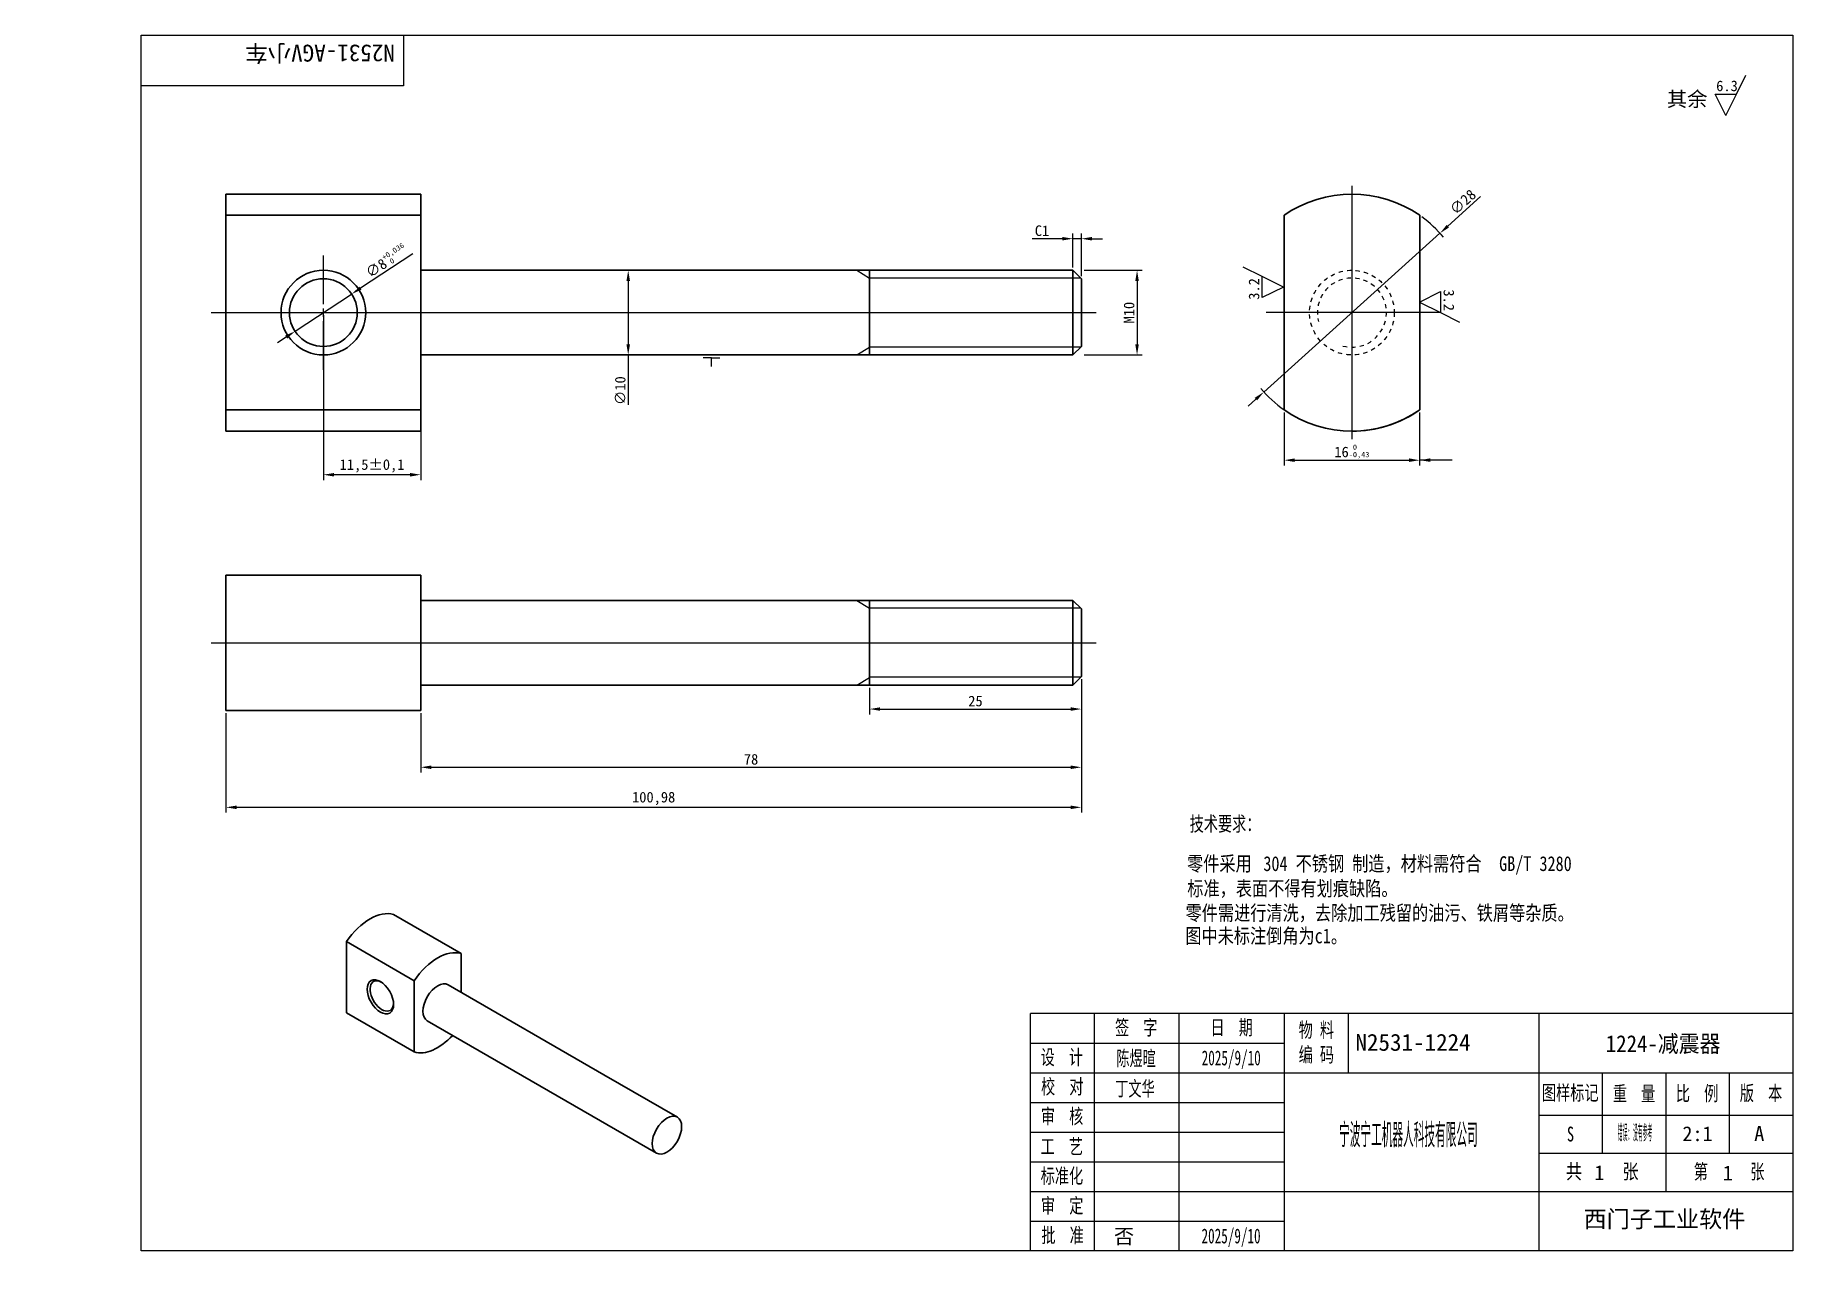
# Model space of a CAD drawing. Header units: millimetres. Extents: x 0 to 415, y 0 to 292.
import ezdxf
from ezdxf import colors
from ezdxf.entities.mleader import LeaderData, LeaderLine
from ezdxf.lldxf.tags import DXFTag
from ezdxf.math import Vec2, Vec3

# ---------------------------------------------------------------- set-up
doc = ezdxf.new("R2010")
doc.units = ezdxf.units.MM
doc.linetypes.add('JIS_02_1.0', pattern=[2, 1, -1])
for name, color, linetype in [('1224-减震器', 7, 'Continuous'), ('Default', 7, 'Continuous'), ('图框', 7, 'Continuous'), ('标注', 7, 'Continuous')]:
    doc.layers.add(name, color=color, linetype=linetype)
doc.styles.add('MtXpl_', font='SimSun.ttf')
doc.styles.add('SEACAD_Arial', font='arial.ttf', dxfattribs={"width": 0.8})
tags = doc.linetypes.add('CENTER2', pattern=[28.575, 19.05, -3.175, 3.175, -3.175]).pattern_tags.tags
tags[10:11] = [DXFTag(74, 4), DXFTag(75, 0), DXFTag(340, '0'), DXFTag(46, 0.0), DXFTag(50, 0.0), DXFTag(44, 0.0), DXFTag(45, 0.0)]
tags[8:9] = [DXFTag(74, 4), DXFTag(75, 0), DXFTag(340, '0'), DXFTag(46, 0.0), DXFTag(50, 0.0), DXFTag(44, 0.0), DXFTag(45, 0.0)]
tags[6:7] = [DXFTag(74, 4), DXFTag(75, 0), DXFTag(340, '0'), DXFTag(46, 0.0), DXFTag(50, 0.0), DXFTag(44, 0.0), DXFTag(45, 0.0)]
tags[4:5] = [DXFTag(74, 4), DXFTag(75, 0), DXFTag(340, '0'), DXFTag(46, 0.0), DXFTag(50, 0.0), DXFTag(44, 0.0), DXFTag(45, 0.0)]
doc.dimstyles.new('ISO-25', dxfattribs={"dimtxt": 2.5, "dimasz": 2.5, "dimexe": 1.25, "dimexo": 0.625, "dimtad": 1, "dimlfac": 0.5, "dimtxsty": 'Standard', "dimcen": 2.5, "dimadec": 0, "dimazin": 0, "dimtfac": 1, "dimtmove": 0, "dimatfit": 3, "dimfxl": 1, "dimarcsym": 0})

# ---------------------------------------------------------------- blocks, each defined once
blk = doc.blocks.new('SE2')
at = {"lineweight": 30}
for p, q in [((98.66, 16.81), (96.66, 18.81)), ((96.66, 18.81), (116.66, 18.81)), ((114.66, 16.81), (116.66, 18.81))]:
    blk.add_line(p, q, dxfattribs=at)
at = {"layer": '1224-减震器', "color": 7, "linetype": 'Continuous', "lineweight": 30}
for p, q in [((90.66, 218.78), (90.66, 172.78)), ((90.66, 218.78), (122.66, 218.78)), ((122.66, 218.78), (122.66, 172.78)), ((90.66, 172.78), (122.66, 172.78)), ((96.66, 172.78), (96.66, 66.81)), ((116.66, 66.81), (116.66, 172.78)), ((96.66, 66.81), (96.66, 18.81)), ((116.66, 66.81), (96.66, 66.81)), ((116.66, 18.81), (116.66, 66.81)), ((98.66, 16.81), (114.66, 16.81))]:
    blk.add_line(p, q, dxfattribs=at)
at = {"layer": '1224-减震器', "color": 7, "linetype": 'Continuous', "lineweight": 20}
for p, q in [((98.5, 16.97), (98.5, 66.81)), ((114.82, 16.97), (114.82, 66.81))]:
    blk.add_line(p, q, dxfattribs=at)
blk = doc.blocks.new('SE3')
at = {"layer": '1224-减震器', "color": 7, "linetype": 'Continuous', "lineweight": 30}
for p, q in [((170.93, 204.79), (203.46, 186.01)), ((148.31, 191.73), (180.83, 172.95)), ((148.31, 191.73), (148.31, 157.44)), ((203.46, 186.01), (203.46, 167.35)), ((180.83, 138.66), (180.83, 172.95)), ((272.08, 127.73), (197.15, 171)), ((148.31, 157.44), (180.83, 138.66)), ((187.15, 153.68), (262.08, 110.41)), ((307.43, 107.32), (272.08, 127.73)), ((262.08, 110.41), (297.43, 90))]:
    blk.add_line(p, q, dxfattribs=at)
for centre, major_axis, start_param, end_param in [((159.62, 181.12), (13.2, 22.86), 0.134321, 1.436475), ((192.15, 162.34), (13.2, 22.86), 0.134321, 1.436475), ((165.28, 165.6), (4, -6.93), 2.41689, 6.283185), ((192.15, 162.34), (-5, -8.66), 3.141593, 6.283185), ((165.28, 165.6), (4, -6.93), 0, 0.724702), ((192.15, 162.34), (-13.2, -22.86), 0.134321, 1.182322)]:
    blk.add_ellipse(centre, major_axis=major_axis, ratio=0.57735, start_param=start_param, end_param=end_param, dxfattribs=at)
for centre, major_axis in [((164.57, 165.19), (-4.5, 7.79)), ((302.43, 98.66), (5, 8.66))]:
    blk.add_ellipse(centre, major_axis=major_axis, ratio=0.57735, dxfattribs=at)
blk = doc.blocks.new('_DOT')
at = {"color": 0}
blk.add_line((0, 0), (-1, 0), dxfattribs=at)
at = {"color": 0, "const_width": 0.333}
blk.add_lwpolyline([(-0.1665, 0, 1), (0.1665, 0, 1)], format="xyb", close=True, dxfattribs=at)
blk = doc.blocks.new('*D23')
at = {"color": 0, "lineweight": -2, "transparency": 16777216}
for p, q in [((197.01, 137.91), (197.01, 131.63)), ((247.01, 137.91), (247.01, 131.63)), ((199.51, 132.88), (244.51, 132.88))]:
    blk.add_line(p, q, dxfattribs=at)
at = {"color": 0, "lineweight": 20, "transparency": 16777216}
for points in [[(199.51, 133.3), (199.51, 132.47), (197.01, 132.88)], [(244.51, 133.3), (244.51, 132.47), (247.01, 132.88)]]:
    blk.add_solid(points, dxfattribs=at)
at = {"layer": 'Defpoints', "color": 0, "lineweight": 20, "transparency": 16777216}
for p in [(197.01, 138.53), (247.01, 138.53), (247.01, 132.88)]:
    blk.add_point(p, dxfattribs=at)
at = {"color": 0, "transparency": 16777216, "insert": (222.01, 134.76), "char_height": 2.5, "attachment_point": 5}
blk.add_mtext('25', dxfattribs=at)
blk = doc.blocks.new('*D24')
at = {"color": 0, "lineweight": -2, "transparency": 16777216}
for p, q in [((247.01, 137.91), (247.01, 117.89)), ((91.04, 131.91), (91.04, 117.89)), ((93.54, 119.14), (244.51, 119.14))]:
    blk.add_line(p, q, dxfattribs=at)
at = {"color": 0, "lineweight": 20, "transparency": 16777216}
for points in [[(93.54, 119.55), (93.54, 118.72), (91.04, 119.14)], [(244.51, 119.55), (244.51, 118.72), (247.01, 119.14)]]:
    blk.add_solid(points, dxfattribs=at)
at = {"layer": 'Defpoints', "color": 0, "lineweight": 20, "transparency": 16777216}
for p in [(247.01, 138.53), (91.04, 132.53), (247.01, 119.14)]:
    blk.add_point(p, dxfattribs=at)
at = {"color": 0, "transparency": 16777216, "insert": (169.03, 121.01), "char_height": 2.5, "attachment_point": 5}
blk.add_mtext('78', dxfattribs=at)
blk = doc.blocks.new('*D25')
at = {"color": 0, "lineweight": -2, "transparency": 16777216}
for p, q in [((68.05, 225.86), (68.05, 186.96)), ((91.04, 225.86), (91.04, 186.96)), ((88.54, 188.21), (70.55, 188.21))]:
    blk.add_line(p, q, dxfattribs=at)
at = {"color": 0, "lineweight": 30, "transparency": 16777216}
for points in [[(70.55, 188.62), (70.55, 187.79), (68.05, 188.21)], [(88.54, 188.62), (88.54, 187.79), (91.04, 188.21)]]:
    blk.add_solid(points, dxfattribs=at)
at = {"layer": 'Defpoints', "color": 0, "lineweight": 30, "transparency": 16777216}
for p in [(68.05, 226.48), (91.04, 226.48), (68.05, 188.21)]:
    blk.add_point(p, dxfattribs=at)
at = {"color": 0, "transparency": 16777216, "insert": (79.54, 190.29), "char_height": 2.5, "attachment_point": 5}
blk.add_mtext('11,5±0,1', dxfattribs=at)
blk = doc.blocks.new('*D26')
at = {"color": 0, "lineweight": -2, "transparency": 16777216}
for p, q in [((247.64, 236.48), (261.41, 236.48)), ((260.16, 233.98), (260.16, 218.98)), ((247.64, 216.48), (261.41, 216.48))]:
    blk.add_line(p, q, dxfattribs=at)
at = {"color": 0, "lineweight": 20, "transparency": 16777216}
for points in [[(259.75, 233.98), (260.58, 233.98), (260.16, 236.48)], [(259.75, 218.98), (260.58, 218.98), (260.16, 216.48)]]:
    blk.add_solid(points, dxfattribs=at)
at = {"layer": 'Defpoints', "color": 0, "lineweight": 20, "transparency": 16777216}
for p in [(247.01, 236.48), (247.01, 216.48), (260.16, 216.48)]:
    blk.add_point(p, dxfattribs=at)
at = {"color": 0, "transparency": 16777216, "insert": (258.29, 226.48), "char_height": 2.5, "attachment_point": 5, "rotation": 90}
blk.add_mtext('M10', dxfattribs=at)
blk = doc.blocks.new('*D27')
at = {"color": 0, "lineweight": -2, "transparency": 16777216}
for p, q in [((89.18, 240.37), (76.82, 232.25)), ((61.36, 222.09), (74.73, 230.88)), ((59.27, 220.72), (57.18, 219.35))]:
    blk.add_line(p, q, dxfattribs=at)
at = {"color": 0, "lineweight": 30, "transparency": 16777216}
for points in [[(76.59, 232.6), (77.05, 231.9), (74.73, 230.88)], [(59.04, 221.07), (59.5, 220.37), (61.36, 222.09)]]:
    blk.add_solid(points, dxfattribs=at)
at = {"layer": 'Defpoints', "color": 0, "lineweight": 30, "transparency": 16777216}
for p in [(74.73, 230.88), (61.36, 222.09)]:
    blk.add_point(p, dxfattribs=at)
at = {"color": 0, "transparency": 16777216, "insert": (82.85, 238.83), "char_height": 2.5, "attachment_point": 5, "rotation": 33.307}
blk.add_mtext('∅8{\\H1.25;\\S+0,036^  0;}', dxfattribs=at)
blk = doc.blocks.new('*D28')
at = {"layer": 'Defpoints', "color": 0, "lineweight": 20, "transparency": 16777216}
for p in [(141.9, 236.48), (140.03, 216.48), (141.9, 216.48)]:
    blk.add_point(p, dxfattribs=at)
at = {"layer": '标注', "color": 0, "lineweight": -2, "transparency": 16777216}
for p, q in [((141.28, 236.48), (138.78, 236.48)), ((140.03, 233.98), (140.03, 218.98)), ((141.28, 216.48), (138.78, 216.48)), ((140.03, 216.48), (140.03, 204.72))]:
    blk.add_line(p, q, dxfattribs=at)
at = {"layer": '标注', "color": 0, "lineweight": 20, "transparency": 16777216}
for points in [[(139.61, 233.98), (140.44, 233.98), (140.03, 236.48)], [(139.61, 218.98), (140.44, 218.98), (140.03, 216.48)]]:
    blk.add_solid(points, dxfattribs=at)
at = {"layer": '标注', "color": 0, "lineweight": 20, "transparency": 16777216, "insert": (138.15, 208.06), "char_height": 2.5, "attachment_point": 5, "rotation": 90}
blk.add_mtext('∅10', dxfattribs=at)
blk = doc.blocks.new('*D29')
at = {"layer": 'Defpoints', "color": 0, "lineweight": 30, "transparency": 16777216}
for p in [(294.89, 203.51), (326.89, 203.51), (326.89, 191.64)]:
    blk.add_point(p, dxfattribs=at)
at = {"layer": '标注', "color": 0, "lineweight": -2, "transparency": 16777216}
for p, q in [((294.89, 202.88), (294.89, 190.39)), ((326.89, 202.88), (326.89, 190.39)), ((297.39, 191.64), (324.39, 191.64))]:
    blk.add_line(p, q, dxfattribs=at)
at = {"layer": '标注', "color": 0, "lineweight": 30, "transparency": 16777216}
for points in [[(297.39, 192.06), (297.39, 191.23), (294.89, 191.64)], [(324.39, 192.06), (324.39, 191.23), (326.89, 191.64)]]:
    blk.add_solid(points, dxfattribs=at)
at = {"layer": '标注', "color": 0, "lineweight": 20, "transparency": 16777216, "insert": (310.89, 193.83), "char_height": 2.5, "attachment_point": 5}
blk.add_mtext('16{\\H1.25;\\S 0^ -0,43;}', dxfattribs=at)
blk = doc.blocks.new('*D30')
at = {"layer": 'Defpoints', "color": 0, "lineweight": 30, "transparency": 16777216}
for p in [(331.69, 245.23), (290.09, 207.74)]:
    blk.add_point(p, dxfattribs=at)
at = {"layer": '标注', "color": 0, "lineweight": -2, "transparency": 16777216}
for p, q in [((341.29, 253.88), (333.55, 246.9)), ((290.09, 207.74), (331.69, 245.23)), ((288.24, 206.07), (286.38, 204.39))]:
    blk.add_line(p, q, dxfattribs=at)
blk.add_arc((310.89, 226.48), 28, 39.4646, 53.8712, dxfattribs=at)
at = {"layer": '标注', "color": 0, "lineweight": 30, "transparency": 16777216}
for points in [[(333.27, 247.21), (333.83, 246.59), (331.69, 245.23)], [(287.96, 206.38), (288.51, 205.76), (290.09, 207.74)]]:
    blk.add_solid(points, dxfattribs=at)
at = {"layer": '标注', "color": 0, "lineweight": 20, "transparency": 16777216, "insert": (337.09, 252.62), "char_height": 2.5, "attachment_point": 5, "rotation": 42.0225}
blk.add_mtext('∅28', dxfattribs=at)
blk = doc.blocks.new('*U31')
at = {"layer": 'Default', "color": 0, "linetype": 'CENTER2', "lineweight": 20, "transparency": 16777216}
for p, q in [((0, 2), (0, 13.5)), ((-13.5, 0), (-2, 0)), ((2, 0), (13.5, 0)), ((0, -13.5), (0, -2))]:
    blk.add_line(p, q, dxfattribs=at)
at = {"layer": 'Default', "color": 0, "linetype": 'Continuous', "lineweight": 20, "transparency": 16777216}
for p, q in [((-1, 0), (1, 0)), ((0, -1), (0, 1))]:
    blk.add_line(p, q, dxfattribs=at)
blk = doc.blocks.new('*D32')
at = {"layer": 'Default', "color": 0, "lineweight": -2, "transparency": 16777216}
for p, q in [((245.01, 237.11), (245.01, 245.19)), ((247.01, 235.11), (247.01, 245.19)), ((242.51, 243.94), (235.43, 243.94)), ((247.01, 243.94), (245.01, 243.94)), ((249.51, 243.94), (252.01, 243.94))]:
    blk.add_line(p, q, dxfattribs=at)
at = {"layer": 'Default', "color": 0, "lineweight": 20, "transparency": 16777216}
for points in [[(242.51, 244.35), (242.51, 243.52), (245.01, 243.94)], [(249.51, 244.35), (249.51, 243.52), (247.01, 243.94)]]:
    blk.add_solid(points, dxfattribs=at)
at = {"layer": 'Defpoints', "color": 0, "lineweight": 20, "transparency": 16777216}
for p in [(245.01, 243.94), (245.01, 236.48), (247.01, 234.48)]:
    blk.add_point(p, dxfattribs=at)
at = {"layer": 'Default', "color": 0, "lineweight": 20, "transparency": 16777216, "insert": (237.72, 245.81), "char_height": 2.5, "attachment_point": 5}
blk.add_mtext('C1', dxfattribs=at)
blk = doc.blocks.new('*D33')
at = {"layer": 'Default', "color": 0, "lineweight": -2, "transparency": 16777216}
for p, q in [((247.01, 139.91), (247.01, 108.43)), ((45.04, 131.91), (45.04, 108.43)), ((47.54, 109.68), (244.51, 109.68))]:
    blk.add_line(p, q, dxfattribs=at)
at = {"layer": 'Default', "color": 0, "lineweight": 20, "transparency": 16777216}
for points in [[(47.54, 110.09), (47.54, 109.26), (45.04, 109.68)], [(244.51, 110.09), (244.51, 109.26), (247.01, 109.68)]]:
    blk.add_solid(points, dxfattribs=at)
at = {"layer": 'Defpoints', "color": 0, "lineweight": 20, "transparency": 16777216}
for p in [(247.01, 140.53), (45.04, 132.53), (247.01, 109.68)]:
    blk.add_point(p, dxfattribs=at)
at = {"layer": 'Default', "color": 0, "lineweight": 20, "transparency": 16777216, "insert": (146.03, 111.76), "char_height": 2.5, "attachment_point": 5}
blk.add_mtext('100,98', dxfattribs=at)

msp = doc.modelspace()

# ---------------------------------------------------------------- linework, layer by layer
at = {"lineweight": 30}
for p, q in [((245.013, 236.485), (247.013, 234.485)), ((245.013, 236.485), (245.013, 216.485)), ((247.013, 218.485), (245.013, 216.485))]:
    msp.add_line(p, q, dxfattribs=at)
at = {"layer": '1224-减震器', "color": 7, "linetype": 'Continuous', "lineweight": 30}
for p, q in [((45.044, 247.485), (45.044, 254.485)), ((91.044, 247.485), (91.044, 254.485)), ((294.894, 203.506), (294.894, 249.463)), ((326.894, 249.463), (326.894, 203.506)), ((45.044, 247.485), (45.044, 205.485)), ((91.044, 205.485), (91.044, 247.485)), ((197.013, 236.485), (91.044, 236.485)), ((245.013, 236.485), (197.013, 236.485)), ((197.013, 236.485), (197.013, 216.485)), ((247.013, 234.485), (247.013, 218.485)), ((91.044, 216.485), (197.013, 216.485)), ((197.013, 216.485), (245.013, 216.485)), ((45.044, 198.485), (45.044, 205.485)), ((91.044, 205.485), (91.044, 200.084))]:
    msp.add_line(p, q, dxfattribs=at)
at = {"layer": '1224-减震器', "color": 7, "linetype": 'Continuous', "lineweight": 20}
for p, q in [((246.853, 234.645), (197.013, 234.645)), ((246.853, 218.325), (197.013, 218.325))]:
    msp.add_line(p, q, dxfattribs=at)
at = {"layer": '1224-减震器', "color": 7, "linetype": 'Continuous', "lineweight": 30}
for radius in [10, 8]:
    msp.add_circle((68.046, 226.485), radius, dxfattribs=at)
at = {"layer": '1224-减震器', "color": 7, "linetype": 'JIS_02_1.0', "lineweight": 20}
msp.add_circle((310.894, 226.485), 10, dxfattribs=at)
msp.add_arc((310.894, 226.485), 8.16, 255, 195, dxfattribs=at)
at = {"layer": 'Default', "color": 1, "linetype": 'CENTER2'}
for p, q in [((310.894, 256.385), (310.894, 196.584)), ((41.544, 226.485), (250.513, 226.485)), ((331.669, 226.485), (290.616, 226.485)), ((41.544, 148.532), (250.513, 148.532))]:
    msp.add_line(p, q, dxfattribs=at)
at = {"layer": 'Default', "color": 7, "lineweight": 20, "true_color": 0xffffff}
for p, q in [((197.013, 236.485), (194.013, 236.485)), ((194.013, 236.485), (197.013, 234.645)), ((194.013, 216.485), (197.013, 218.325)), ((197.013, 216.485), (194.013, 216.485)), ((197.013, 158.532), (194.013, 158.532)), ((194.013, 158.532), (197.013, 156.692)), ((194.013, 138.532), (197.013, 140.372)), ((197.013, 138.532), (194.013, 138.532))]:
    msp.add_line(p, q, dxfattribs=at)
at = {"layer": 'Default', "color": 7, "linetype": 'CENTER2'}
msp.add_line((310.894, 233.485), (310.894, 219.485), dxfattribs=at)
at = {"layer": 'Default', "color": 3, "lineweight": 20}
for p, q in [((159.689, 215.79), (157.689, 215.79)), ((159.689, 213.79), (159.689, 215.79)), ((159.689, 215.79), (161.689, 215.79)), ((334.603, 191.645), (326.894, 191.645))]:
    msp.add_line(p, q, dxfattribs=at)
at = {"layer": 'Default', "color": 7, "linetype": 'Continuous'}
for p, q in [((250, 61), (250, 5)), ((270, 61), (270, 5)), ((310, 61), (310, 47)), ((235, 54), (295, 54)), ((235, 47), (415, 47)), ((385, 47.003), (385, 19)), ((235, 40), (295, 40)), ((355, 28.003), (415, 28.003))]:
    msp.add_line(p, q, dxfattribs=at)
at = {"layer": 'Default', "color": 4, "lineweight": 20}
for start, end in [(219.74834, 235.1501), (270, 304.8499)]:
    msp.add_arc((310.894, 226.485), 28, start, end, dxfattribs=at)
at = {"layer": 'Default', "color": 3, "lineweight": 20}
msp.add_solid([(329.391, 192.078), (329.396, 191.245), (326.894, 191.645)], dxfattribs=at)
at = {"layer": '图框', "color": 7, "linetype": 'Continuous'}
for p, q in [((25, 5), (25, 292)), ((25, 292), (415, 292)), ((87, 292), (87, 280)), ((415, 292), (415, 5)), ((87, 280), (25, 280)), ((415, 61), (235, 61)), ((235, 5), (235, 61)), ((295, 5), (295, 61)), ((355, 61), (355, 5)), ((235, 5), (235, 54)), ((355, 47), (415, 47)), ((370, 47.003), (370, 28.003)), ((400, 47.003), (400, 28.003)), ((355, 37), (415, 37)), ((235, 33), (295, 33)), ((235, 26), (295, 26)), ((235, 19), (415, 19)), ((235, 12), (295, 12)), ((415, 5), (25, 5))]:
    msp.add_line(p, q, dxfattribs=at)
at = {"layer": '标注', "color": 4}
for p, q in [((401.674, 278.067), (403.91, 282.539)), ((396.674, 278.067), (401.674, 278.067)), ((399.174, 273.067), (396.674, 278.067)), ((399.174, 273.067), (401.674, 278.067)), ((289.725, 235.02), (285.252, 237.256)), ((289.725, 230.02), (289.725, 235.02)), ((294.725, 232.52), (289.725, 235.02)), ((294.725, 232.52), (289.725, 230.02)), ((326.839, 228.981), (331.839, 231.481)), ((326.839, 228.981), (331.839, 226.481)), ((331.839, 231.481), (331.839, 226.481)), ((331.839, 226.481), (336.311, 224.245))]:
    msp.add_line(p, q, dxfattribs=at)
at = {"layer": '标注', "lineweight": 30}
for p, q in [((45.044, 254.485), (91.044, 254.485)), ((45.044, 249.463), (91.044, 249.463)), ((45.044, 203.506), (91.044, 203.506)), ((91.044, 200.084), (91.044, 198.485)), ((45.044, 198.485), (91.044, 198.485))]:
    msp.add_line(p, q, dxfattribs=at)
for start, end in [(55.1501, 124.8499), (235.1501, 304.8499)]:
    msp.add_arc((310.894, 226.485), 28, start, end, dxfattribs=at)

# ---------------------------------------------------------------- block references
at = {"layer": 'Default', "color": 1, "linetype": 'CENTER2', "lineweight": 20}
msp.add_blockref('*U31', (68.046, 226.485), dxfattribs=at)
at = {"layer": 'Default', "rotation": 90}
msp.add_blockref('SE2', (263.82, 41.874), dxfattribs=at)
at = {"layer": 'Default', "xscale": 0.4908432323786412, "yscale": 0.4908432323786412, "zscale": 0.4908432323786412}
msp.add_blockref('SE3', (0.726, -16.149), dxfattribs=at)

# ---------------------------------------------------------------- texts
at = {"color": 40, "true_color": 0xf8d731, "style": 'MtXpl_', "width": 0.8}
for s, p in [('零件采用 ', (271.965, 94.638)), ('304 ', (289.985, 94.638)), ('不锈钢 制造，材料需符合 ', (297.599, 94.638)), ('GB/T 3280 ', (345.652, 94.638)), ('标准，表面不得有划痕缺陷。', (272.023, 88.782)), ('零件需进行清洗，去除加工残留的油污、铁屑等杂质。', (271.619, 83))]:
    msp.add_text(s, height=3.5, dxfattribs=at).set_placement(p)
at = {"color": 4, "insert": (385.267, 278.656), "char_height": 3.5, "attachment_point": 1}
msp.add_mtext_dynamic_manual_height_columns('{\\fSimSun|b0|i0|c134|p34;其余}', width=17.03127, gutter_width=17.5, heights=[0], dxfattribs=at)
at = {"color": 40, "true_color": 0xf8d731, "insert": (271.56, 81.087), "char_height": 3.5, "width": 122.52737, "attachment_point": 1, "style": 'SEACAD_Arial'}
msp.add_mtext('{\\fSimSun|b0|i0|c134|p34;图中未标注倒角为c1。}', dxfattribs=at)
at = {"layer": 'Default', "insert": (272.592, 107.551), "char_height": 3.5, "width": 19.56302, "attachment_point": 1, "style": 'SEACAD_Arial'}
msp.add_mtext('{\\f宋体|b0||i0||c0|p34;\\C7;\\H3.5;\\W0.7;技术要求：}', dxfattribs=at)
at = {"layer": '图框', "char_height": 3.5, "attachment_point": 5, "style": 'SEACAD_Arial'}
for s, insert, width in [('{\\f宋体|b0||i0||c0|p34;\\C7;\\H3.5;\\W0.7;签  字}', (259.965, 57.483), 19.96692), ('{\\f宋体|b0||i0||c0|p34;\\C7;\\H3.5;\\W0.7;日  期}', (282.498, 57.505), 25.04697), ('{\\f宋体|b0||i0||c0|p34;\\C7;\\H3.5;\\W0.7;物 料\\P}{\\f宋体|b0||i0||c0|p34;\\C7;\\H3.5;\\W0.7;编 码\\P}', (302.501, 54.027), 14.97053), ('{\\f宋体|b0||i0||c0|p34;\\C7;\\H3.5;\\W0.7;设  计}', (242.404, 50.493), 14.85119), ('{\\f宋体|b0||i0||c0|p34;\\C7;\\H3.5;\\W0.7;校  对}', (242.505, 43.562), 14.89547), ('{\\f宋体|b0||i0||c0|p34;\\C7;\\H3.5;\\W0.7;图样标记}', (362.443, 42.088), 14.83009), ('{\\f宋体|b0||i0||c0|p34;\\C7;\\H3.5;\\W0.7;重  量}', (377.504, 41.971), 14.90958), ('{\\f宋体|b0||i0||c0|p34;\\C7;\\H3.5;\\W0.7;比  例}', (392.387, 41.943), 14.95366), ('{\\f宋体|b0||i0||c0|p34;\\C7;\\H3.5;\\W0.7;版  本}', (407.496, 41.999), 15.0267), ('{\\f宋体|b0||i0||c0|p34;\\C7;\\H3.5;\\W0.7;审  核}', (242.466, 36.557), 14.97417), ('{\\f宋体|b0||i0||c0|p34;\\C7;\\H3.5;\\W0.7;S}', (362.499, 32.501), 14.99928), ('{\\f宋体|b0||i0||c0|p34;\\C7;\\H3.5;\\W0.7;工  艺}', (242.404, 29.474), 14.85119), ('{\\f宋体|b0||i0||c0|p34;\\C7;\\H3.5;\\W0.7;标准化}', (242.422, 22.476), 14.8165), ('{\\f宋体|b0||i0||c0|p34;\\C7;\\H3.5;\\W0.8;共     张}', (369.995, 23.503), 29.99971), ('{\\f宋体|b0||i0||c0|p34;\\C7;\\H3.5;\\W0.7;第      张}', (399.952, 23.47), 29.90382), ('{\\f宋体|b0||i0||c0|p34;\\C7;\\H3.5;\\W0.7;审  定}', (242.483, 15.442), 14.93948), ('{\\f宋体|b0||i0||c0|p34;\\C7;\\H3.5;\\W0.7;批  准}', (242.58, 8.472), 14.9364)]:
    msp.add_mtext(s, dxfattribs=dict(at, insert=insert, width=width))
at = {"layer": '图框', "insert": (384.684, 12.256), "char_height": 4, "width": 65.80738, "attachment_point": 5}
msp.add_mtext('{\\f宋体|b1||i0||c0|p34;\\C7;\\H4.;\\W1.;西门子工业软件}', dxfattribs=at)
at = {"layer": '标注', "color": 4}
for rotation, p in [(90, (289.014, 229.523)), (270, (332.55, 231.978))]:
    msp.add_text('3.2', height=2.5, rotation=rotation, dxfattribs=at).set_placement(p)
at = {"layer": '标注', "color": 4, "insert": (396.903, 281.278), "char_height": 2.5, "attachment_point": 1}
msp.add_mtext_dynamic_manual_height_columns('6.3', width=9.47841, gutter_width=17.5, heights=[0], dxfattribs=at)

# ---------------------------------------------------------------- dimensions: what is measured, and where the dimension line sits
at = {"color": 4}
dim = msp.add_diameter_dim_2p(p1=(61.36, 222.092), p2=(74.732, 230.878), dimstyle='ISO-25', override={"dimgap": 0.625, "dimtol": 1, "dimlim": 0, "dimtp": 0.036, "dimtm": 0, "dimtfac": 0.5, "dimtdec": 3}, dxfattribs=at)
dim.commit()
dim.dimension.update_dxf_attribs({"geometry": '*D27', "text_midpoint": (82.845, 238.826)})
for base, p1, p2, angle, text, picture, middle in [((260.162, 216.485), (247.013, 236.485), (247.013, 216.485), 90, 'M<>', '*D26', (258.287, 226.485)), ((247.013, 119.136), (91.044, 132.532), (247.013, 138.532), 180, '78', '*D24', (169.029, 121.011))]:
    dim = msp.add_linear_dim(base=base, p1=p1, p2=p2, angle=angle, text=text, dimstyle='ISO-25', dxfattribs=at)
    dim.commit()
    dim.dimension.update_dxf_attribs({"geometry": picture, "text_midpoint": middle})
dim = msp.add_linear_dim(base=(68.046, 188.205), p1=(91.044, 226.485), p2=(68.046, 226.485), dimstyle='ISO-25', override={"dimgap": 0.625, "dimtol": 1, "dimlim": 0, "dimtp": 0.1, "dimtm": 0.1}, dxfattribs=at)
dim.commit()
dim.dimension.update_dxf_attribs({"geometry": '*D25', "text_midpoint": (79.545, 190.289)})
dim = msp.add_linear_dim(base=(247.013, 132.882), p1=(197.013, 138.532), p2=(247.013, 138.532), angle=180, dimstyle='ISO-25', dxfattribs=at)
dim.commit()
dim.dimension.update_dxf_attribs({"geometry": '*D23', "text_midpoint": (222.013, 134.757)})
at = {"layer": 'Default', "color": 4, "lineweight": 20}
dim = msp.add_linear_dim(base=(245.013, 243.936), p1=(247.013, 234.485), p2=(245.013, 236.485), text='C<>', dimstyle='ISO-25', dxfattribs=at)
dim.commit()
dim.dimension.update_dxf_attribs({"geometry": '*D32', "text_midpoint": (237.722, 245.811)})
dim = msp.add_linear_dim(base=(247.013, 109.676), p1=(45.044, 132.532), p2=(247.013, 140.532), dimstyle='ISO-25', dxfattribs=at)
dim.commit()
dim.dimension.update_dxf_attribs({"geometry": '*D33', "text_midpoint": (146.029, 111.76)})
at = {"layer": '标注', "color": 4, "lineweight": 20}
dim = msp.add_diameter_dim_2p(p1=(290.093, 207.741), p2=(331.694, 245.228), dimstyle='ISO-25', dxfattribs=at)
dim.commit()
dim.dimension.update_dxf_attribs({"geometry": '*D30', "text_midpoint": (337.094, 252.618)})
dim = msp.add_linear_dim(base=(140.028, 216.485), p1=(141.903, 236.485), p2=(141.903, 216.485), angle=270, text='∅<>', dimstyle='ISO-25', dxfattribs=at)
dim.commit()
dim.dimension.update_dxf_attribs({"geometry": '*D28', "text_midpoint": (140.028, 208.058), "dimtype": 160})
dim = msp.add_linear_dim(base=(326.894, 191.645), p1=(294.894, 203.506), p2=(326.894, 203.506), dimstyle='ISO-25', override={"dimgap": 0.625, "dimtol": 1, "dimlim": 0, "dimtm": 0.43, "dimtfac": 0.5, "dimtdec": 3}, dxfattribs=at)
dim.commit()
dim.dimension.update_dxf_attribs({"geometry": '*D29', "text_midpoint": (310.894, 193.832)})

# ---------------------------------------------------------------- leaders
at = {"layer": '图框', "color": 7, "linetype": 'Continuous'}
ml = msp.add_multileader_mtext('Standard', dxfattribs=at)
ml.set_content('{\\pxsm0.9;\\f宋体|b0||i0||c0|p34;\\W1.;N2531-AGV小车\\P}', color=7)
ml.set_leader_properties()
ml.set_arrow_properties(name='DOT')
ml.build(insert=Vec2(0, 0))
ml.multileader.update_dxf_attribs({"leader_type": 0, "dogleg_length": 0})
ctx = ml.context
ctx.base_point, ctx.landing_gap_size = Vec3(87.678, 288.033), 1.4
ctx.text_align_type = 1
notes = []
notes.append((ctx, [(0, (0, 0, 0), (0, 0), (1, 0), 1, [])]))
ctx.mtext.insert, ctx.mtext.text_direction, ctx.mtext.rotation, ctx.mtext.alignment = Vec3(67.232, 285.743), Vec3(-1, 0), 3.1415927, 2
ml = msp.add_multileader_mtext('Standard', dxfattribs=at)
ml.set_content('{\\pxsm0.9;\\f宋体|b0||i0||c0|p34;\\W0.9034880483;1224-减震器\\P}', color=7)
ml.set_leader_properties()
ml.set_arrow_properties(name='DOT')
ml.build(insert=Vec2(0, 0))
ml.multileader.update_dxf_attribs({"leader_type": 0, "dogleg_length": 0})
ctx = ml.context
ctx.base_point, ctx.landing_gap_size = Vec3(368.561, 53.597), 1.4
ctx.text_align_type = 1
notes.append((ctx, [(0, (0, 0, 0), (0, 0), (1, 0), 1, [])]))
ctx.mtext.insert, ctx.mtext.alignment = Vec3(384.369, 55.877), 2
ml = msp.add_multileader_mtext('Standard', dxfattribs=at)
ml.set_content('{\\pxsm0.9;\\f宋体|b0||i0||c0|p34;\\W1.;N2531-1224\\P}', color=7)
ml.set_leader_properties()
ml.set_arrow_properties(name='DOT')
ml.build(insert=Vec2(0, 0))
ml.multileader.update_dxf_attribs({"leader_type": 0, "dogleg_length": 0})
ctx = ml.context
ctx.base_point, ctx.landing_gap_size = Vec3(309.147, 54.198), 1.4
ctx.text_align_type = 1
notes.append((ctx, [(0, (0, 0, 0), (0, 0), (1, 0), 1, [])]))
ctx.mtext.insert, ctx.mtext.alignment = Vec3(325.325, 56.198), 2
ml = msp.add_multileader_mtext('Standard', dxfattribs=at)
ml.set_content('{\\pxsm0.9;\\f宋体|b0||i0||c0|p34;\\W0.6507936508;陈煜暄\\P}', color=7)
ml.set_leader_properties()
ml.set_arrow_properties(name='DOT')
ml.build(insert=Vec2(0, 0))
ml.multileader.update_dxf_attribs({"leader_type": 0, "dogleg_length": 0, "arrow_head_size": 3.5})
ctx = ml.context
ctx.base_point, ctx.char_height, ctx.arrow_head_size, ctx.landing_gap_size = Vec3(253.269, 50.161), 3.5, 3.5, 1.225
ctx.text_align_type = 1
notes.append((ctx, [(0, (0, 0, 0), (0, 0), (1, 0), 1, [])]))
ctx.mtext.insert, ctx.mtext.alignment = Vec3(259.939, 52.175), 2
ml = msp.add_multileader_mtext('Standard', dxfattribs=at)
ml.set_content('{\\pxsm0.9;\\f宋体|b0||i0||c0|p34;\\W0.6507936508;2025/9/10\\P}', color=7)
ml.set_leader_properties()
ml.set_arrow_properties(name='DOT')
ml.build(insert=Vec2(0, 0))
ml.multileader.update_dxf_attribs({"leader_type": 0, "dogleg_length": 0, "arrow_head_size": 3.5})
ctx = ml.context
ctx.base_point, ctx.char_height, ctx.arrow_head_size, ctx.landing_gap_size = Vec3(273.234, 50.329), 3.5, 3.5, 1.225
ctx.text_align_type = 1
notes.append((ctx, [(0, (0, 0, 0), (0, 0), (1, 0), 1, [])]))
ctx.mtext.insert, ctx.mtext.alignment = Vec3(282.397, 52.264), 2
ml = msp.add_multileader_mtext('Standard', dxfattribs=at)
ml.set_content('{\\pxsm0.9;\\f宋体|b0||i0||c0|p34;\\W0.6507936508;丁文华\\P}', color=7)
ml.set_leader_properties()
ml.set_arrow_properties(name='DOT')
ml.build(insert=Vec2(0, 0))
ml.multileader.update_dxf_attribs({"leader_type": 0, "dogleg_length": 0, "arrow_head_size": 3.5})
ctx = ml.context
ctx.base_point, ctx.char_height, ctx.arrow_head_size, ctx.landing_gap_size = Vec3(252.954, 43.018), 3.5, 3.5, 1.225
ctx.text_align_type = 1
notes.append((ctx, [(0, (0, 0, 0), (0, 0), (1, 0), 1, [])]))
ctx.mtext.insert, ctx.mtext.alignment = Vec3(259.682, 45.013), 2
ml = msp.add_multileader_mtext('Standard', dxfattribs=at)
ml.set_content('{\\pxsm0.9;\\f宋体|b0||i0||c0|p34;\\W0.369086814;宁波宁工机器人科技有限公司\\P}', color=7)
ml.set_leader_properties()
ml.set_arrow_properties(name='DOT')
ml.build(insert=Vec2(0, 0))
ml.multileader.update_dxf_attribs({"leader_type": 0, "dogleg_length": 0, "arrow_head_size": 5})
ctx = ml.context
ctx.base_point, ctx.char_height, ctx.arrow_head_size, ctx.landing_gap_size = Vec3(305.378, 32.091), 5, 5, 1.75
ctx.text_align_type = 1
notes.append((ctx, [(0, (0, 0, 0), (0, 0), (1, 0), 1, [])]))
ctx.mtext.insert, ctx.mtext.alignment = Vec3(324.232, 34.968), 2
ml = msp.add_multileader_mtext('Standard', dxfattribs=at)
ml.set_content('{\\pxsm0.9;\\f宋体|b0||i0||c0|p34;\\W0.231395911; 错误: 没有参考\\P}', color=7)
ml.set_leader_properties()
ml.set_arrow_properties(name='DOT')
ml.build(insert=Vec2(0, 0))
ml.multileader.update_dxf_attribs({"leader_type": 0, "dogleg_length": 0, "arrow_head_size": 3.5})
ctx = ml.context
ctx.base_point, ctx.char_height, ctx.arrow_head_size, ctx.landing_gap_size = Vec3(371.095, 32.672), 3.5, 3.5, 1.225
ctx.text_align_type = 1
notes.append((ctx, [(0, (0, 0, 0), (0, 0), (1, 0), 1, [])]))
ctx.mtext.insert, ctx.mtext.alignment = Vec3(377.416, 34.676), 2
ml = msp.add_multileader_mtext('Standard', dxfattribs=at)
ml.set_content('{\\pxsm0.9;\\f宋体|b0||i0||c0|p34;\\W1.;A\\P}', color=7)
ml.set_leader_properties()
ml.set_arrow_properties(name='DOT')
ml.build(insert=Vec2(0, 0))
ml.multileader.update_dxf_attribs({"leader_type": 0, "dogleg_length": 0, "arrow_head_size": 3.5})
ctx = ml.context
ctx.base_point, ctx.char_height, ctx.arrow_head_size, ctx.landing_gap_size = Vec3(403.89, 32.668), 3.5, 3.5, 1.225
ctx.text_align_type = 1
notes.append((ctx, [(0, (0, 0, 0), (0, 0), (1, 0), 1, [])]))
ctx.mtext.insert, ctx.mtext.alignment = Vec3(407.073, 34.418), 2
ml = msp.add_multileader_mtext('Standard', dxfattribs=at)
ml.set_content('{\\pxsm0.9;\\f宋体|b0||i0||c0|p34;\\W1.;2:1\\P}', color=7)
ml.set_leader_properties()
ml.set_arrow_properties(name='DOT')
ml.build(insert=Vec2(0, 0))
ml.multileader.update_dxf_attribs({"leader_type": 0, "dogleg_length": 0, "arrow_head_size": 3.5})
ctx = ml.context
ctx.base_point, ctx.char_height, ctx.arrow_head_size, ctx.landing_gap_size = Vec3(387.117, 32.614), 3.5, 3.5, 1.225
ctx.text_align_type = 1
notes.append((ctx, [(0, (0, 0, 0), (0, 0), (1, 0), 1, [])]))
ctx.mtext.insert, ctx.mtext.alignment = Vec3(392.488, 34.364), 2
ml = msp.add_multileader_mtext('Standard', dxfattribs=at)
ml.set_content('{\\pxsm0.9;\\f宋体|b0||i0||c0|p34;\\W1.;1\\P}', color=7)
ml.set_leader_properties()
ml.set_arrow_properties(name='DOT')
ml.build(insert=Vec2(0, 0))
ml.multileader.update_dxf_attribs({"leader_type": 0, "dogleg_length": 0, "arrow_head_size": 3.5})
ctx = ml.context
ctx.base_point, ctx.char_height, ctx.arrow_head_size, ctx.landing_gap_size = Vec3(367.073, 23.399), 3.5, 3.5, 1.225
ctx.text_align_type = 2
notes.append((ctx, [(0, (0, 0, 0), (0, 0), (1, 0), 1, [])]))
ctx.mtext.insert, ctx.mtext.alignment = Vec3(370.497, 25.149), 3
ml = msp.add_multileader_mtext('Standard', dxfattribs=at)
ml.set_content('{\\pxsm0.9;\\f宋体|b0||i0||c0|p34;\\W1.;1\\P}', color=7)
ml.set_leader_properties()
ml.set_arrow_properties(name='DOT')
ml.build(insert=Vec2(0, 0))
ml.multileader.update_dxf_attribs({"leader_type": 0, "dogleg_length": 0, "arrow_head_size": 3.5})
ctx = ml.context
ctx.base_point, ctx.char_height, ctx.arrow_head_size, ctx.landing_gap_size = Vec3(396.925, 23.326), 3.5, 3.5, 1.225
ctx.text_align_type = 1
notes.append((ctx, [(0, (0, 0, 0), (0, 0), (1, 0), 1, [])]))
ctx.mtext.insert, ctx.mtext.alignment = Vec3(399.637, 25.076), 2
ml = msp.add_multileader_mtext('Standard', dxfattribs=at)
ml.set_content('{\\pxsm0.9;\\f宋体|b0||i0||c0|p34;\\W0.6507936508;2025/9/10\\P}', color=7)
ml.set_leader_properties()
ml.set_arrow_properties(name='DOT')
ml.build(insert=Vec2(0, 0))
ml.multileader.update_dxf_attribs({"leader_type": 0, "dogleg_length": 0, "arrow_head_size": 3.5})
ctx = ml.context
ctx.base_point, ctx.char_height, ctx.arrow_head_size, ctx.landing_gap_size = Vec3(273.199, 8.289), 3.5, 3.5, 1.225
ctx.text_align_type = 1
notes.append((ctx, [(0, (0, 0, 0), (0, 0), (1, 0), 1, [])]))
ctx.mtext.insert, ctx.mtext.alignment = Vec3(282.361, 10.225), 2
ml = msp.add_multileader_mtext('Standard', dxfattribs=at)
ml.set_content('{\\pxsm0.9;\\f宋体|b0||i0||c0|p34;\\W1.;否\\P}', color=7)
ml.set_leader_properties()
ml.set_arrow_properties(name='DOT')
ml.build(insert=Vec2(0, 0))
ml.multileader.update_dxf_attribs({"leader_type": 0, "dogleg_length": 0, "arrow_head_size": 3.5})
ctx = ml.context
ctx.base_point, ctx.char_height, ctx.arrow_head_size, ctx.landing_gap_size = Vec3(252.954, 8.153), 3.5, 3.5, 1.225
ctx.text_align_type = 1
notes.append((ctx, [(0, (0, 0, 0), (0, 0), (1, 0), 1, [])]))
ctx.mtext.insert, ctx.mtext.alignment = Vec3(257.086, 10.148), 2
for ctx, leaders in notes:
    for number, flags, end, landing, length, lines in leaders:
        leader = LeaderData()
        leader.index, (leader.has_last_leader_line, leader.has_dogleg_vector, leader.attachment_direction) = number, flags
        leader.last_leader_point, leader.dogleg_vector, leader.dogleg_length = Vec3(end), Vec3(landing), length
        for number, points, colour, breaks in lines:
            line = LeaderLine()
            line.index, line.vertices, line.color, line.breaks = number, Vec3.list(points), colors.encode_raw_color(colour), breaks
            leader.lines.append(line)
        ctx.leaders.append(leader)

doc.saveas('drawing.dxf')
